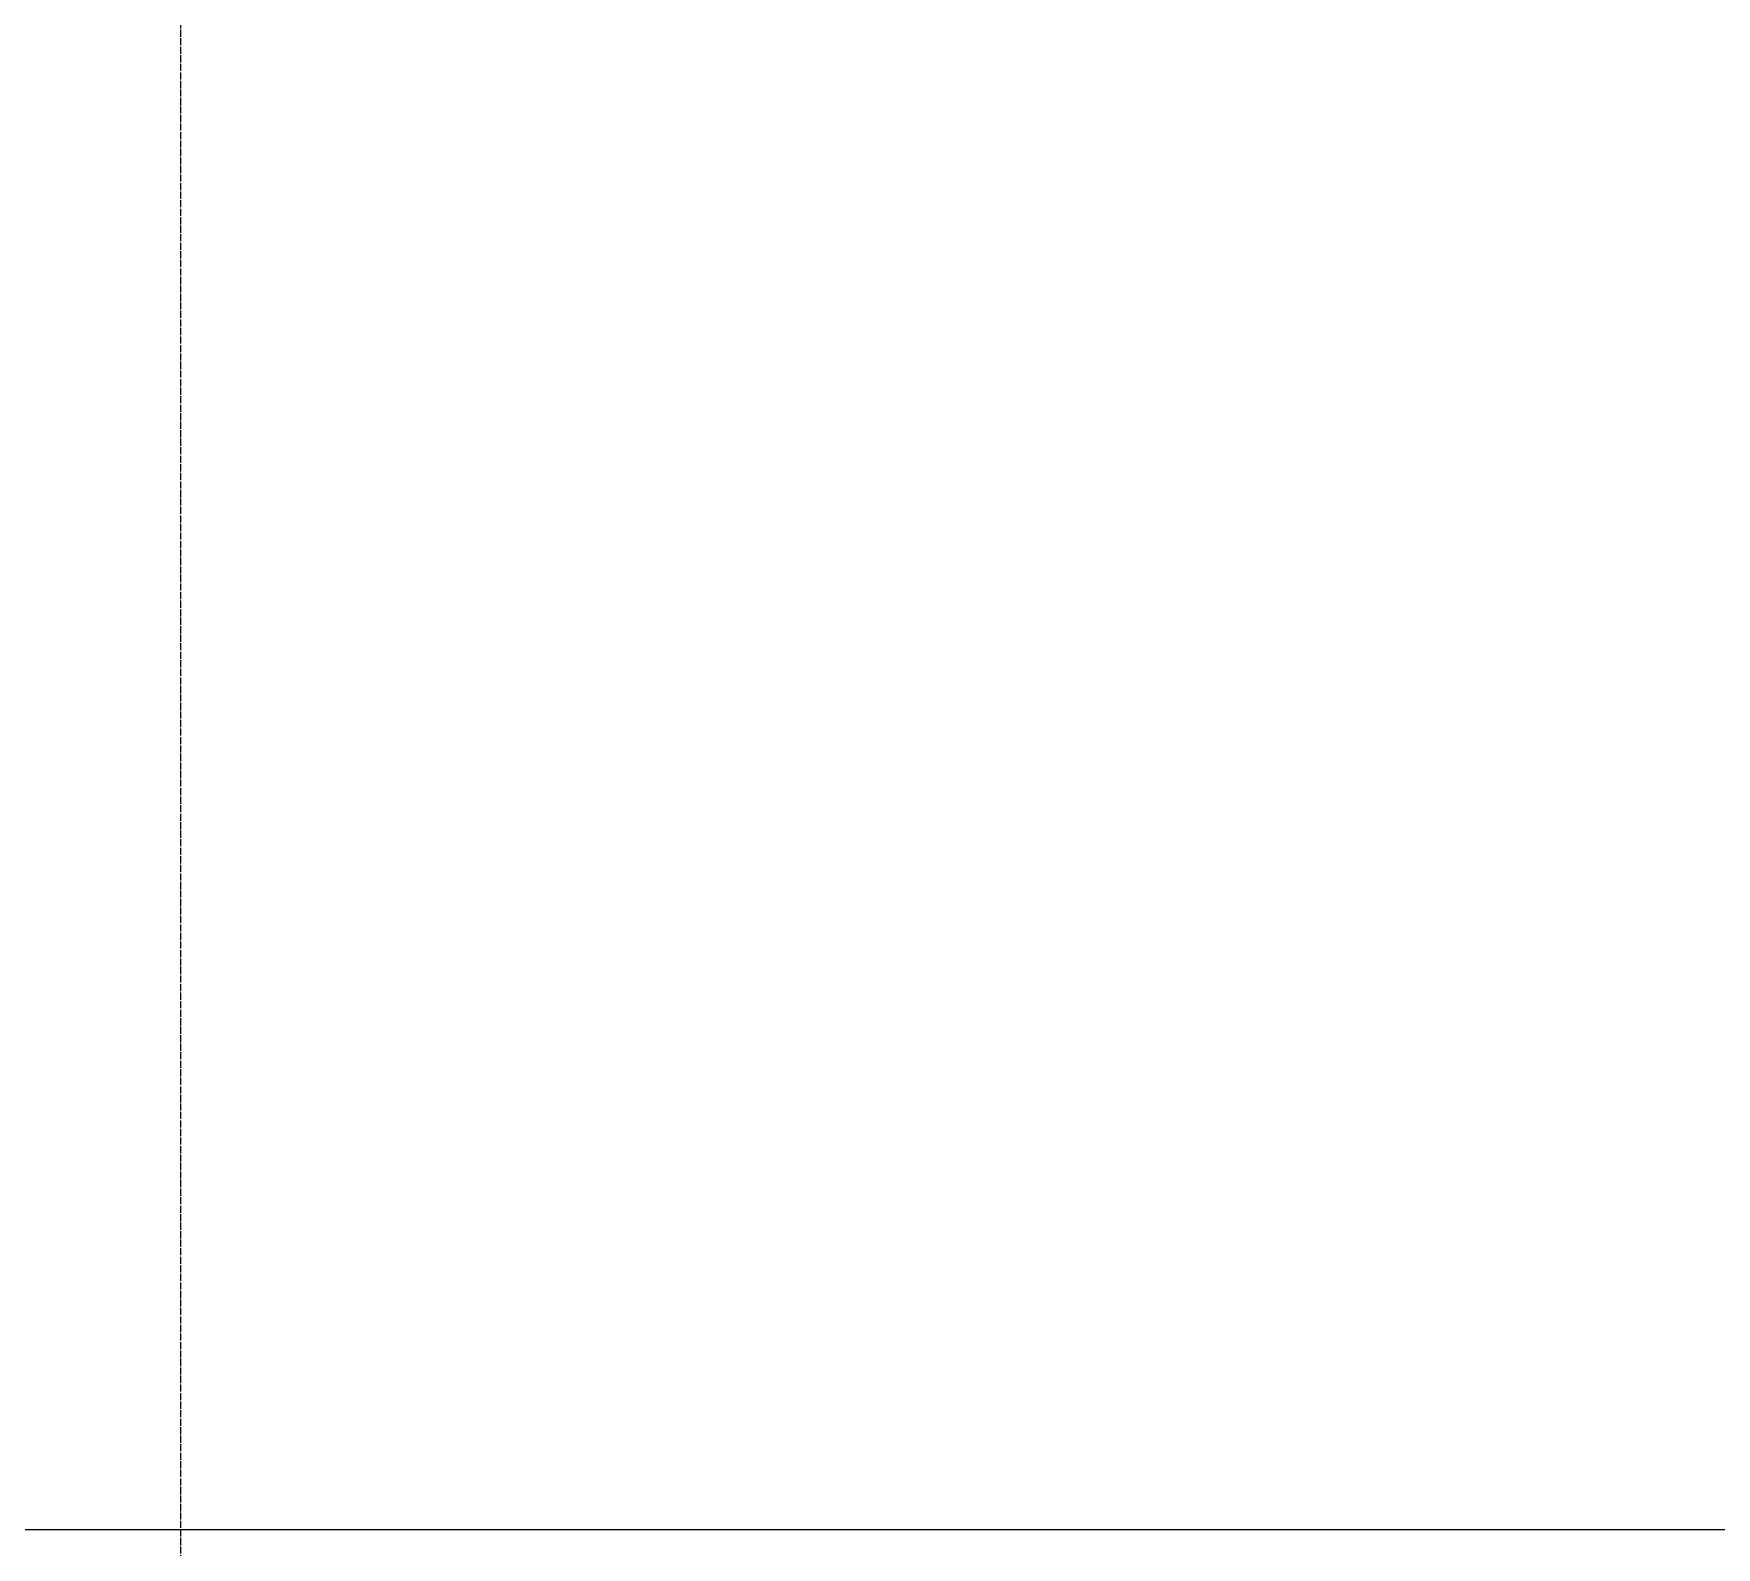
# Model space of a CAD drawing. Extents: x -1899985 to 1774885, y 556286 to 2175695.
# Drawn here: x -1728277 to -1723497, y 568207 to 572506 of the extents above; entities that cross this region are included whole.
import ezdxf

# ---------------------------------------------------------------- set-up
doc = ezdxf.new("R2010")
doc.units = 0
doc.header["$LTSCALE"] = 10
doc.header["$MEASUREMENT"] = 0
doc.linetypes.add('20剖面图$0$__DASH', pattern=[0.35, 0.25, -0.1])
doc.linetypes.add('20剖面图$0$DOTE', pattern=[2.42, 2, -0.2, 0.02, -0.2])
for name, color, linetype in [('20剖面图$0$A-AXIS-DOTE', 14, '20剖面图$0$DOTE'), ('20剖面图$0$A-LIN-V', 9, 'Continuous'), ('20剖面图$0$A-SFCE', 30, 'Continuous'), ('A-LIN-V', 9, 'Continuous')]:
    doc.layers.add(name, color=color, linetype=linetype)

# ---------------------------------------------------------------- blocks, each defined once
blk = doc.blocks.new('20剖面图$0$b234swerwr')
at = {"layer": '20剖面图$0$A-AXIS-DOTE', "color": 4}
blk.add_line((-1570355.4, 578015), (-1570355.4, 564377.5), dxfattribs=at)
blk = doc.blocks.new('20剖面图')
at = {"layer": '20剖面图$0$A-AXIS-DOTE', "linetype": '20剖面图$0$__DASH', "ltscale": 2}
blk.add_line((-1647680.2, 568257.5), (-1785568.2, 568257.5), dxfattribs=at)
at = {"layer": '20剖面图$0$A-SFCE'}
blk.add_line((-1703410.4, 568257.5), (-1752286.9, 568257.5), dxfattribs=at)
at = {"layer": '20剖面图$0$A-LIN-V'}
blk.add_blockref('20剖面图$0$b234swerwr', (-157505, 625), dxfattribs=at)

msp = doc.modelspace()

# ---------------------------------------------------------------- block references
at = {"layer": 'A-LIN-V'}
msp.add_blockref('20剖面图', (0, 0), dxfattribs=at)

doc.saveas('drawing.dxf')
